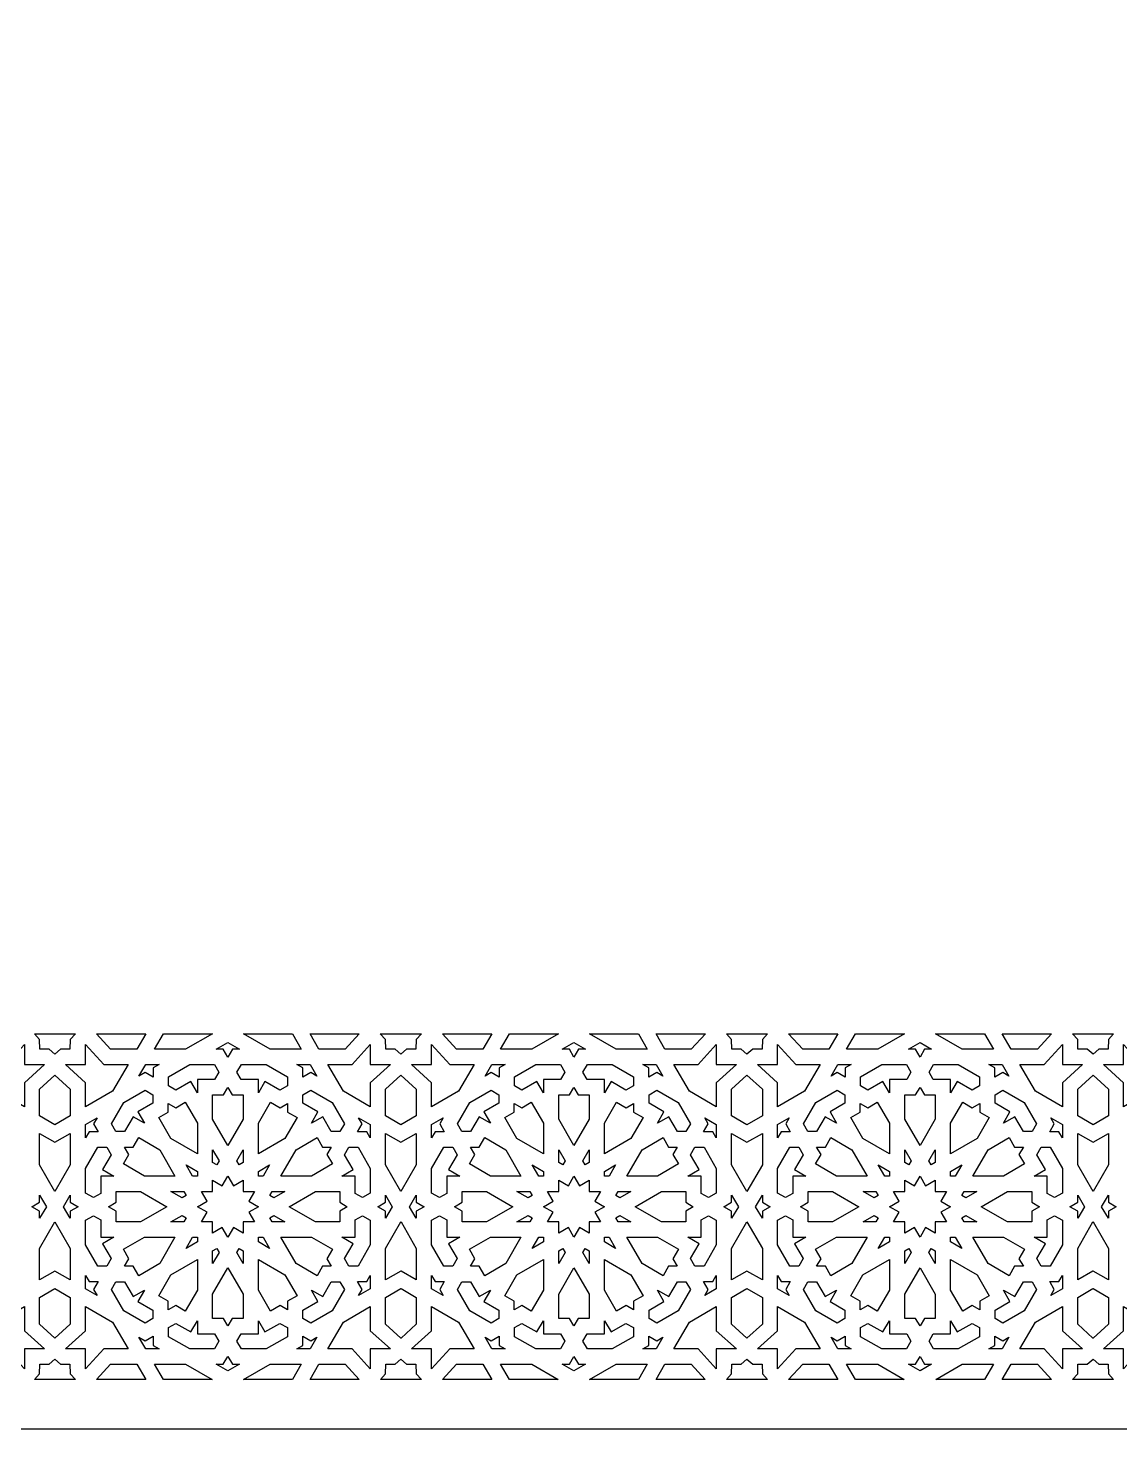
# Model space of a CAD drawing. Extents: x -430 to 430, y -1150 to 1150.
# Drawn here: x -5.4 to 215.4, y -1150 to -866.5 of the extents above; entities that cross this region are included whole.
import ezdxf

# ---------------------------------------------------------------- set-up
doc = ezdxf.new("R2010")
doc.units = 0
doc.layers.add('LAYER_1', color=18, linetype='CONTINUOUS')

msp = doc.modelspace()

# ---------------------------------------------------------------- linework, layer by layer
at = {"layer": 'LAYER_1'}
for points in [[(-430, -1150), (430, -1150), (430, 1150), (-430, 1150)], [(3.09, -1071.17), (3.03, -1073.11), (1.15, -1073.11), (0, -1074.15), (-1.15, -1073.11), (-3.03, -1073.11), (-3.09, -1071.17), (-4.16, -1070), (4.16, -1070)], [(16.57, -1073.11), (11.25, -1073.11), (8.41, -1070), (18.37, -1070)], [(26.44, -1073.11), (20.15, -1073.11), (21.95, -1070), (31.84, -1070)], [(37.35, -1073.11), (35.92, -1073.11), (34.99, -1074.72), (34.06, -1073.11), (32.63, -1073.11), (34.99, -1071.75)], [(49.83, -1073.11), (43.54, -1073.11), (38.14, -1070), (48.04, -1070)], [(58.73, -1073.11), (53.41, -1073.11), (51.61, -1070), (61.57, -1070)], [(73.09, -1071.17), (73.03, -1073.11), (71.15, -1073.11), (69.99, -1074.15), (68.84, -1073.11), (66.95, -1073.11), (66.89, -1071.17), (65.82, -1070), (74.16, -1070)], [(86.57, -1073.11), (81.25, -1073.11), (78.41, -1070), (88.37, -1070)], [(96.44, -1073.11), (90.15, -1073.11), (91.95, -1070), (101.84, -1070)], [(107.35, -1073.11), (105.92, -1073.11), (104.99, -1074.72), (104.06, -1073.11), (102.63, -1073.11), (104.99, -1071.75)], [(119.83, -1073.11), (113.54, -1073.11), (108.14, -1070), (118.04, -1070)], [(128.73, -1073.11), (123.41, -1073.11), (121.61, -1070), (131.57, -1070)], [(143.1, -1071.17), (143.04, -1073.11), (141.15, -1073.11), (139.99, -1074.15), (138.84, -1073.11), (136.95, -1073.11), (136.89, -1071.17), (135.82, -1070), (144.16, -1070)], [(156.58, -1073.11), (151.26, -1073.11), (148.41, -1070), (158.38, -1070)], [(166.45, -1073.11), (160.15, -1073.11), (161.95, -1070), (171.84, -1070)], [(177.35, -1073.11), (175.92, -1073.11), (175, -1074.72), (174.07, -1073.11), (172.64, -1073.11), (175, -1071.75)], [(189.84, -1073.11), (183.54, -1073.11), (178.15, -1070), (188.04, -1070)], [(198.74, -1073.11), (193.41, -1073.11), (191.61, -1070), (201.58, -1070)], [(213.1, -1071.17), (213.04, -1073.11), (211.15, -1073.11), (210, -1074.15), (208.84, -1073.11), (206.95, -1073.11), (206.89, -1071.17), (205.83, -1070), (214.16, -1070)], [(-6.19, -1076.21), (-2.14, -1076.21), (-6.19, -1079.91), (-6.19, -1084.81), (-11.64, -1081.66), (-14.79, -1076.21), (-9.89, -1076.21), (-6.19, -1072.16)], [(9.89, -1076.21), (14.79, -1076.21), (11.64, -1081.66), (6.19, -1084.81), (6.19, -1079.91), (2.14, -1076.21), (6.19, -1076.21), (6.19, -1072.16)], [(63.79, -1076.21), (67.85, -1076.21), (63.79, -1079.91), (63.79, -1084.81), (58.34, -1081.66), (55.19, -1076.21), (60.1, -1076.21), (63.79, -1072.16)], [(79.89, -1076.21), (84.79, -1076.21), (81.64, -1081.66), (76.19, -1084.81), (76.19, -1079.91), (72.13, -1076.21), (76.19, -1076.21), (76.19, -1072.16)], [(133.79, -1076.21), (137.85, -1076.21), (133.79, -1079.91), (133.79, -1084.81), (128.34, -1081.66), (125.19, -1076.21), (130.1, -1076.21), (133.79, -1072.16)], [(149.89, -1076.21), (154.79, -1076.21), (151.64, -1081.66), (146.19, -1084.81), (146.19, -1079.91), (142.14, -1076.21), (146.19, -1076.21), (146.19, -1072.16)], [(203.8, -1076.21), (207.85, -1076.21), (203.8, -1079.91), (203.8, -1084.81), (198.35, -1081.66), (195.2, -1076.21), (200.1, -1076.21), (203.8, -1072.16)], [(219.89, -1076.21), (224.79, -1076.21), (221.64, -1081.66), (216.19, -1084.81), (216.19, -1079.91), (212.14, -1076.21), (216.19, -1076.21), (216.19, -1072.16)], [(19.84, -1076.92), (19.84, -1078.78), (18.24, -1077.85), (17, -1078.57), (18.36, -1076.21), (21.08, -1076.21)], [(33.17, -1077.79), (32.29, -1079.3), (28.81, -1079.3), (28.81, -1081.94), (27.49, -1079.65), (24.47, -1081.4), (22.96, -1080.53), (22.96, -1078.7), (27.27, -1076.21), (32.25, -1076.21)], [(47.02, -1078.7), (47.02, -1080.53), (45.51, -1081.4), (42.49, -1079.65), (41.17, -1081.94), (41.17, -1079.3), (37.69, -1079.3), (36.82, -1077.79), (37.73, -1076.21), (42.71, -1076.21)], [(52.98, -1078.57), (51.74, -1077.85), (50.14, -1078.78), (50.14, -1076.92), (48.9, -1076.21), (51.62, -1076.21)], [(89.84, -1076.92), (89.84, -1078.78), (88.24, -1077.85), (87, -1078.57), (88.36, -1076.21), (91.08, -1076.21)], [(103.17, -1077.79), (102.29, -1079.3), (98.81, -1079.3), (98.81, -1081.94), (97.49, -1079.65), (94.47, -1081.4), (92.96, -1080.53), (92.96, -1078.7), (97.27, -1076.21), (102.25, -1076.21)], [(117.02, -1078.7), (117.02, -1080.53), (115.51, -1081.4), (112.49, -1079.65), (111.17, -1081.94), (111.17, -1079.3), (107.69, -1079.3), (106.82, -1077.79), (107.73, -1076.21), (112.71, -1076.21)], [(122.98, -1078.57), (121.74, -1077.85), (120.14, -1078.78), (120.14, -1076.92), (118.9, -1076.21), (121.62, -1076.21)], [(159.85, -1076.92), (159.85, -1078.78), (158.24, -1077.85), (157, -1078.57), (158.37, -1076.21), (161.09, -1076.21)], [(173.17, -1077.79), (172.3, -1079.3), (168.81, -1079.3), (168.81, -1081.94), (167.49, -1079.65), (164.47, -1081.4), (162.96, -1080.53), (162.96, -1078.7), (167.28, -1076.21), (172.26, -1076.21)], [(187.03, -1078.7), (187.03, -1080.53), (185.52, -1081.4), (182.5, -1079.65), (181.18, -1081.94), (181.18, -1079.3), (177.69, -1079.3), (176.82, -1077.79), (177.73, -1076.21), (182.71, -1076.21)], [(192.99, -1078.57), (191.75, -1077.85), (190.14, -1078.78), (190.14, -1076.92), (188.9, -1076.21), (191.63, -1076.21)], [(3.09, -1081.22), (3.09, -1086.63), (0, -1088.41), (-3.09, -1086.63), (-3.09, -1081.22), (0, -1078.4)], [(73.09, -1081.22), (73.09, -1086.63), (69.99, -1088.41), (66.89, -1086.63), (66.89, -1081.22), (69.99, -1078.4)], [(143.1, -1081.22), (143.1, -1086.63), (139.99, -1088.41), (136.89, -1086.63), (136.89, -1081.22), (139.99, -1078.4)], [(213.1, -1081.22), (213.1, -1086.63), (210, -1088.41), (206.89, -1086.63), (206.89, -1081.22), (210, -1078.4)], [(19.8, -1082.35), (19.8, -1084.09), (16.78, -1085.84), (18.1, -1088.12), (15.82, -1086.8), (14.07, -1089.82), (12.33, -1089.82), (11.42, -1088.23), (13.91, -1083.92), (18.22, -1081.43)], [(35.88, -1082.4), (38.08, -1082.4), (38.08, -1087.3), (34.99, -1092.64), (31.9, -1087.3), (31.9, -1082.4), (34.11, -1082.4), (34.99, -1080.87)], [(56.08, -1083.92), (58.57, -1088.23), (57.65, -1089.82), (55.91, -1089.82), (54.17, -1086.8), (51.88, -1088.12), (53.2, -1085.84), (50.18, -1084.09), (50.18, -1082.35), (51.77, -1081.43)], [(89.8, -1082.35), (89.8, -1084.09), (86.78, -1085.84), (88.1, -1088.12), (85.82, -1086.8), (84.07, -1089.82), (82.33, -1089.82), (81.42, -1088.23), (83.9, -1083.92), (88.22, -1081.43)], [(105.87, -1082.4), (108.08, -1082.4), (108.08, -1087.3), (104.99, -1092.64), (101.9, -1087.3), (101.9, -1082.4), (104.11, -1082.4), (104.99, -1080.87)], [(126.08, -1083.92), (128.57, -1088.23), (127.65, -1089.82), (125.91, -1089.82), (124.16, -1086.8), (121.88, -1088.12), (123.2, -1085.84), (120.18, -1084.09), (120.18, -1082.35), (121.76, -1081.43)], [(159.81, -1082.35), (159.81, -1084.09), (156.79, -1085.84), (158.1, -1088.12), (155.82, -1086.8), (154.08, -1089.82), (152.33, -1089.82), (151.42, -1088.23), (153.91, -1083.92), (158.22, -1081.43)], [(175.88, -1082.4), (178.08, -1082.4), (178.08, -1087.3), (175, -1092.64), (171.91, -1087.3), (171.91, -1082.4), (174.11, -1082.4), (175, -1080.87)], [(196.08, -1083.92), (198.57, -1088.23), (197.66, -1089.82), (195.91, -1089.82), (194.17, -1086.8), (191.89, -1088.12), (193.2, -1085.84), (190.18, -1084.09), (190.18, -1082.35), (191.77, -1081.43)], [(28.81, -1088.12), (28.81, -1094.3), (23.46, -1091.21), (21.01, -1086.97), (22.92, -1085.87), (22.92, -1084.1), (24.45, -1084.98), (26.36, -1083.88)], [(45.53, -1084.98), (47.06, -1084.1), (47.06, -1085.87), (48.97, -1086.97), (46.52, -1091.21), (41.17, -1094.3), (41.17, -1088.12), (43.63, -1083.88)], [(98.81, -1088.12), (98.81, -1094.3), (93.46, -1091.21), (91.01, -1086.97), (92.92, -1085.87), (92.92, -1084.1), (94.45, -1084.98), (96.36, -1083.88)], [(115.53, -1084.98), (117.06, -1084.1), (117.06, -1085.87), (118.97, -1086.97), (116.52, -1091.21), (111.17, -1094.3), (111.17, -1088.12), (113.62, -1083.88)], [(168.81, -1088.12), (168.81, -1094.3), (163.46, -1091.21), (161.01, -1086.97), (162.92, -1085.87), (162.92, -1084.1), (164.45, -1084.98), (166.36, -1083.88)], [(185.54, -1084.98), (187.07, -1084.1), (187.07, -1085.87), (188.98, -1086.97), (186.53, -1091.21), (181.18, -1094.3), (181.18, -1088.12), (183.63, -1083.88)], [(7.83, -1088.26), (8.76, -1089.86), (6.9, -1089.86), (6.19, -1091.1), (6.19, -1088.38), (8.55, -1087.02)], [(63.79, -1088.38), (63.79, -1091.1), (63.08, -1089.86), (61.23, -1089.86), (62.15, -1088.26), (61.44, -1087.02)], [(77.83, -1088.26), (78.76, -1089.86), (76.9, -1089.86), (76.19, -1091.1), (76.19, -1088.38), (78.55, -1087.02)], [(133.79, -1088.38), (133.79, -1091.1), (133.08, -1089.86), (131.23, -1089.86), (132.15, -1088.26), (131.44, -1087.02)], [(147.83, -1088.26), (148.76, -1089.86), (146.91, -1089.86), (146.19, -1091.1), (146.19, -1088.38), (148.55, -1087.02)], [(203.8, -1088.38), (203.8, -1091.1), (203.08, -1089.86), (201.23, -1089.86), (202.16, -1088.26), (201.44, -1087.02)], [(3.09, -1096.57), (0, -1101.91), (-3.09, -1096.57), (-3.09, -1090.2), (0, -1091.98), (3.09, -1090.2)], [(21.19, -1093.48), (24.28, -1098.82), (18.11, -1098.82), (13.86, -1096.37), (14.96, -1094.47), (14.08, -1092.94), (15.85, -1092.94), (16.95, -1091.03)], [(54.13, -1092.94), (55.9, -1092.94), (55.02, -1094.47), (56.12, -1096.37), (51.88, -1098.82), (45.7, -1098.82), (48.79, -1093.48), (53.03, -1091.03)], [(73.09, -1096.57), (69.99, -1101.91), (66.89, -1096.57), (66.89, -1090.2), (69.99, -1091.98), (73.09, -1090.2)], [(91.19, -1093.48), (94.28, -1098.82), (88.11, -1098.82), (83.86, -1096.37), (84.96, -1094.47), (84.08, -1092.94), (85.85, -1092.94), (86.95, -1091.03)], [(124.13, -1092.94), (125.9, -1092.94), (125.02, -1094.47), (126.12, -1096.37), (121.87, -1098.82), (115.7, -1098.82), (118.79, -1093.48), (123.03, -1091.03)], [(143.1, -1096.57), (139.99, -1101.91), (136.89, -1096.57), (136.89, -1090.2), (139.99, -1091.98), (143.1, -1090.2)], [(161.2, -1093.48), (164.29, -1098.82), (158.11, -1098.82), (153.87, -1096.37), (154.97, -1094.47), (154.09, -1092.94), (155.85, -1092.94), (156.95, -1091.03)], [(194.14, -1092.94), (195.9, -1092.94), (195.02, -1094.47), (196.12, -1096.37), (191.88, -1098.82), (185.7, -1098.82), (188.79, -1093.48), (193.04, -1091.03)], [(213.1, -1096.57), (210, -1101.91), (206.89, -1096.57), (206.89, -1090.2), (210, -1091.98), (213.1, -1090.2)], [(11.38, -1094.49), (9.64, -1097.51), (11.92, -1098.82), (9.28, -1098.82), (9.28, -1102.31), (7.77, -1103.18), (6.19, -1102.27), (6.19, -1097.29), (8.68, -1092.98), (10.51, -1092.98)], [(33.2, -1095.74), (32.73, -1096.56), (31.9, -1096.09), (31.9, -1093.49)], [(38.08, -1096.09), (37.26, -1096.56), (36.78, -1095.74), (38.08, -1093.49)], [(63.79, -1097.29), (63.79, -1102.27), (62.21, -1103.18), (60.7, -1102.31), (60.7, -1098.82), (58.06, -1098.82), (60.35, -1097.51), (58.6, -1094.49), (59.48, -1092.98), (61.31, -1092.98)], [(81.38, -1094.49), (79.63, -1097.51), (81.92, -1098.82), (79.28, -1098.82), (79.28, -1102.31), (77.77, -1103.18), (76.19, -1102.27), (76.19, -1097.29), (78.68, -1092.98), (80.51, -1092.98)], [(103.2, -1095.74), (102.73, -1096.56), (101.9, -1096.09), (101.9, -1093.49)], [(108.08, -1096.09), (107.25, -1096.56), (106.78, -1095.74), (108.08, -1093.49)], [(133.79, -1097.29), (133.79, -1102.27), (132.21, -1103.18), (130.7, -1102.31), (130.7, -1098.82), (128.06, -1098.82), (130.35, -1097.51), (128.6, -1094.49), (129.47, -1092.98), (131.3, -1092.98)], [(151.38, -1094.49), (149.64, -1097.51), (151.92, -1098.82), (149.29, -1098.82), (149.29, -1102.31), (147.78, -1103.18), (146.19, -1102.27), (146.19, -1097.29), (148.68, -1092.98), (150.51, -1092.98)], [(173.21, -1095.74), (172.73, -1096.56), (171.91, -1096.09), (171.91, -1093.49)], [(178.08, -1096.09), (177.26, -1096.56), (176.78, -1095.74), (178.08, -1093.49)], [(203.8, -1097.29), (203.8, -1102.27), (202.21, -1103.18), (200.7, -1102.31), (200.7, -1098.82), (198.07, -1098.82), (200.35, -1097.51), (198.61, -1094.49), (199.48, -1092.98), (201.31, -1092.98)], [(28.81, -1097.87), (28.81, -1098.83), (27.86, -1098.83), (26.55, -1096.57)], [(42.13, -1098.83), (41.17, -1098.83), (41.17, -1097.87), (43.43, -1096.57)], [(98.81, -1097.87), (98.81, -1098.83), (97.86, -1098.83), (96.55, -1096.57)], [(112.13, -1098.83), (111.17, -1098.83), (111.17, -1097.87), (113.43, -1096.57)], [(168.81, -1097.87), (168.81, -1098.83), (167.86, -1098.83), (166.56, -1096.57)], [(182.13, -1098.83), (181.18, -1098.83), (181.18, -1097.87), (183.43, -1096.57)], [(36.12, -1100.79), (38.08, -1099.66), (38.08, -1101.92), (40.34, -1101.92), (39.21, -1103.88), (41.17, -1105.01), (39.21, -1106.14), (40.34, -1108.09), (38.08, -1108.09), (38.08, -1110.35), (36.12, -1109.22), (34.99, -1111.18), (33.86, -1109.22), (31.9, -1110.35), (31.9, -1108.09), (29.64, -1108.09), (30.77, -1106.14), (28.81, -1105.01), (30.77, -1103.88), (29.64, -1101.92), (31.9, -1101.92), (31.9, -1099.66), (33.86, -1100.79), (34.99, -1098.83)], [(106.12, -1100.79), (108.08, -1099.66), (108.08, -1101.92), (110.34, -1101.92), (109.21, -1103.88), (111.17, -1105.01), (109.21, -1106.14), (110.34, -1108.09), (108.08, -1108.09), (108.08, -1110.35), (106.12, -1109.22), (104.99, -1111.18), (103.86, -1109.22), (101.9, -1110.35), (101.9, -1108.09), (99.64, -1108.09), (100.77, -1106.14), (98.81, -1105.01), (100.77, -1103.88), (99.64, -1101.92), (101.9, -1101.92), (101.9, -1099.66), (103.86, -1100.79), (104.99, -1098.83)], [(176.13, -1100.79), (178.08, -1099.66), (178.08, -1101.92), (180.34, -1101.92), (179.21, -1103.88), (181.17, -1105.01), (179.21, -1106.14), (180.34, -1108.09), (178.08, -1108.09), (178.08, -1110.35), (176.13, -1109.22), (175, -1111.18), (173.86, -1109.22), (171.91, -1110.35), (171.91, -1108.09), (169.65, -1108.09), (170.78, -1106.14), (168.82, -1105.01), (170.78, -1103.88), (169.65, -1101.92), (171.91, -1101.92), (171.91, -1099.66), (173.86, -1100.79), (175, -1098.83)], [(-1.73, -1105.01), (-3.09, -1107.36), (-3.09, -1105.93), (-4.7, -1105.01), (-3.09, -1104.08), (-3.09, -1102.65)], [(3.09, -1104.08), (4.7, -1105.01), (3.09, -1105.93), (3.09, -1107.36), (1.73, -1105.01), (3.09, -1102.65)], [(22.63, -1105.01), (17.28, -1108.09), (12.38, -1108.09), (12.38, -1105.89), (10.85, -1105.01), (12.38, -1104.12), (12.38, -1101.92), (17.28, -1101.92)], [(26.55, -1102.75), (25.72, -1103.22), (23.47, -1101.92), (26.07, -1101.92)], [(44.26, -1103.22), (43.44, -1102.75), (43.91, -1101.92), (46.52, -1101.92)], [(57.61, -1104.12), (59.14, -1105.01), (57.61, -1105.89), (57.61, -1108.09), (52.7, -1108.09), (47.36, -1105.01), (52.7, -1101.92), (57.61, -1101.92)], [(68.25, -1105.01), (66.89, -1107.36), (66.89, -1105.93), (65.29, -1105.01), (66.89, -1104.08), (66.89, -1102.65)], [(73.09, -1104.08), (74.7, -1105.01), (73.09, -1105.93), (73.09, -1107.36), (71.73, -1105.01), (73.09, -1102.65)], [(92.63, -1105.01), (87.28, -1108.09), (82.38, -1108.09), (82.38, -1105.89), (80.85, -1105.01), (82.38, -1104.12), (82.38, -1101.92), (87.28, -1101.92)], [(96.54, -1102.75), (95.72, -1103.22), (93.47, -1101.92), (96.07, -1101.92)], [(114.26, -1103.22), (113.44, -1102.75), (113.91, -1101.92), (116.52, -1101.92)], [(127.61, -1104.12), (129.13, -1105.01), (127.61, -1105.89), (127.61, -1108.09), (122.7, -1108.09), (117.36, -1105.01), (122.7, -1101.92), (127.61, -1101.92)], [(138.25, -1105.01), (136.89, -1107.36), (136.89, -1105.93), (135.28, -1105.01), (136.89, -1104.08), (136.89, -1102.65)], [(143.1, -1104.08), (144.7, -1105.01), (143.1, -1105.93), (143.1, -1107.36), (141.74, -1105.01), (143.1, -1102.65)], [(162.63, -1105.01), (157.28, -1108.09), (152.38, -1108.09), (152.38, -1105.89), (150.85, -1105.01), (152.38, -1104.12), (152.38, -1101.92), (157.28, -1101.92)], [(166.55, -1102.75), (165.72, -1103.22), (163.47, -1101.92), (166.07, -1101.92)], [(184.27, -1103.22), (183.44, -1102.75), (183.92, -1101.92), (186.52, -1101.92)], [(197.61, -1104.12), (199.14, -1105.01), (197.61, -1105.89), (197.61, -1108.09), (192.71, -1108.09), (187.36, -1105.01), (192.71, -1101.92), (197.61, -1101.92)], [(208.25, -1105.01), (206.89, -1107.36), (206.89, -1105.93), (205.29, -1105.01), (206.89, -1104.08), (206.89, -1102.65)], [(213.1, -1104.08), (214.7, -1105.01), (213.1, -1105.93), (213.1, -1107.36), (211.74, -1105.01), (213.1, -1102.65)], [(3.09, -1113.45), (3.09, -1119.81), (0, -1118.03), (-3.09, -1119.81), (-3.09, -1113.45), (0, -1108.1)], [(9.28, -1107.7), (9.28, -1111.19), (11.92, -1111.19), (9.64, -1112.51), (11.38, -1115.53), (10.51, -1117.04), (8.68, -1117.04), (6.19, -1112.72), (6.19, -1107.75), (7.77, -1106.83)], [(26.55, -1107.27), (26.07, -1108.09), (23.47, -1108.09), (25.72, -1106.79)], [(46.52, -1108.09), (43.91, -1108.09), (43.44, -1107.27), (44.26, -1106.79)], [(63.79, -1107.75), (63.79, -1112.72), (61.31, -1117.04), (59.48, -1117.04), (58.6, -1115.53), (60.35, -1112.51), (58.06, -1111.19), (60.7, -1111.19), (60.7, -1107.7), (62.21, -1106.83)], [(73.09, -1113.45), (73.09, -1119.81), (70.01, -1118.03), (69.99, -1118.04), (69.98, -1118.03), (66.89, -1119.81), (66.89, -1113.45), (69.98, -1108.1), (69.99, -1108.12), (70.01, -1108.1)], [(79.28, -1107.7), (79.28, -1111.19), (81.92, -1111.19), (79.63, -1112.51), (81.38, -1115.53), (80.51, -1117.04), (78.68, -1117.04), (76.19, -1112.72), (76.19, -1107.75), (77.77, -1106.83)], [(96.54, -1107.27), (96.07, -1108.09), (93.47, -1108.09), (95.72, -1106.79)], [(116.52, -1108.09), (113.91, -1108.09), (113.44, -1107.27), (114.26, -1106.79)], [(133.79, -1107.75), (133.79, -1112.72), (131.3, -1117.04), (129.47, -1117.04), (128.6, -1115.53), (130.35, -1112.51), (128.06, -1111.19), (130.7, -1111.19), (130.7, -1107.7), (132.21, -1106.83)], [(143.1, -1113.45), (143.1, -1119.81), (139.99, -1118.03), (136.89, -1119.81), (136.89, -1113.45), (139.99, -1108.1)], [(149.29, -1107.7), (149.29, -1111.19), (151.92, -1111.19), (149.64, -1112.51), (151.38, -1115.53), (150.51, -1117.04), (148.68, -1117.04), (146.19, -1112.72), (146.19, -1107.75), (147.78, -1106.83)], [(166.55, -1107.27), (166.07, -1108.09), (163.47, -1108.09), (165.72, -1106.79)], [(186.52, -1108.09), (183.92, -1108.09), (183.44, -1107.27), (184.27, -1106.79)], [(203.8, -1107.75), (203.8, -1112.72), (201.31, -1117.04), (199.48, -1117.04), (198.61, -1115.53), (200.35, -1112.51), (198.07, -1111.19), (200.7, -1111.19), (200.7, -1107.7), (202.21, -1106.83)], [(213.1, -1113.45), (213.1, -1119.81), (210.01, -1118.03), (210, -1118.04), (209.98, -1118.03), (206.89, -1119.81), (206.89, -1113.45), (209.98, -1108.1), (210, -1108.12), (210.01, -1108.1)], [(21.19, -1116.54), (16.95, -1118.99), (15.85, -1117.08), (14.08, -1117.08), (14.96, -1115.55), (13.86, -1113.64), (18.11, -1111.19), (24.28, -1111.19)], [(28.81, -1112.14), (26.55, -1113.44), (27.86, -1111.19), (28.81, -1111.19)], [(43.43, -1113.44), (41.17, -1112.14), (41.17, -1111.19), (42.13, -1111.19)], [(56.12, -1113.64), (55.02, -1115.55), (55.9, -1117.08), (54.13, -1117.08), (53.03, -1118.99), (48.79, -1116.54), (45.7, -1111.19), (51.88, -1111.19)], [(91.19, -1116.54), (86.95, -1118.99), (85.85, -1117.08), (84.08, -1117.08), (84.96, -1115.55), (83.86, -1113.64), (88.11, -1111.19), (94.28, -1111.19)], [(98.81, -1112.14), (96.55, -1113.44), (97.86, -1111.19), (98.81, -1111.19)], [(113.43, -1113.44), (111.17, -1112.14), (111.17, -1111.19), (112.13, -1111.19)], [(126.12, -1113.64), (125.02, -1115.55), (125.9, -1117.08), (124.13, -1117.08), (123.03, -1118.99), (118.79, -1116.54), (115.7, -1111.19), (121.87, -1111.19)], [(161.2, -1116.54), (156.95, -1118.99), (155.85, -1117.08), (154.09, -1117.08), (154.97, -1115.55), (153.87, -1113.64), (158.11, -1111.19), (164.29, -1111.19)], [(168.81, -1112.14), (166.56, -1113.44), (167.86, -1111.19), (168.81, -1111.19)], [(183.43, -1113.44), (181.18, -1112.14), (181.18, -1111.19), (182.13, -1111.19)], [(196.12, -1113.64), (195.02, -1115.55), (195.9, -1117.08), (194.14, -1117.08), (193.04, -1118.99), (188.79, -1116.54), (185.7, -1111.19), (191.88, -1111.19)], [(33.2, -1114.28), (31.9, -1116.53), (31.9, -1113.93), (32.73, -1113.45)], [(38.08, -1113.93), (38.08, -1116.53), (36.78, -1114.28), (37.26, -1113.45)], [(103.2, -1114.28), (101.9, -1116.53), (101.9, -1113.93), (102.73, -1113.45)], [(108.08, -1113.93), (108.08, -1116.53), (106.78, -1114.28), (107.25, -1113.45)], [(173.21, -1114.28), (171.91, -1116.53), (171.91, -1113.93), (172.73, -1113.45)], [(178.08, -1113.93), (178.08, -1116.53), (176.78, -1114.28), (177.26, -1113.45)], [(28.81, -1121.89), (26.36, -1126.13), (24.45, -1125.03), (22.92, -1125.91), (22.92, -1124.15), (21.01, -1123.05), (23.46, -1118.8), (28.81, -1115.71)], [(46.52, -1118.8), (48.97, -1123.05), (47.06, -1124.15), (47.06, -1125.91), (45.53, -1125.03), (43.63, -1126.13), (41.17, -1121.89), (41.17, -1115.71)], [(98.81, -1121.89), (96.36, -1126.13), (94.45, -1125.03), (92.92, -1125.91), (92.92, -1124.15), (91.01, -1123.05), (93.46, -1118.8), (98.81, -1115.71)], [(116.52, -1118.8), (118.97, -1123.05), (117.06, -1124.15), (117.06, -1125.91), (115.53, -1125.03), (113.62, -1126.13), (111.17, -1121.89), (111.17, -1115.71)], [(168.81, -1121.89), (166.36, -1126.13), (164.45, -1125.03), (162.92, -1125.91), (162.92, -1124.15), (161.01, -1123.05), (163.46, -1118.8), (168.81, -1115.71)], [(186.53, -1118.8), (188.98, -1123.05), (187.07, -1124.15), (187.07, -1125.91), (185.54, -1125.03), (183.63, -1126.13), (181.18, -1121.89), (181.18, -1115.71)], [(6.9, -1120.15), (8.76, -1120.15), (7.83, -1121.75), (8.55, -1122.99), (6.19, -1121.63), (6.19, -1118.91)], [(38.08, -1122.72), (38.08, -1127.62), (35.88, -1127.62), (34.99, -1129.15), (34.11, -1127.62), (31.9, -1127.62), (31.9, -1122.72), (34.99, -1117.37)], [(63.79, -1121.63), (61.44, -1122.99), (62.15, -1121.75), (61.23, -1120.15), (63.08, -1120.15), (63.79, -1118.91)], [(76.9, -1120.15), (78.76, -1120.15), (77.83, -1121.75), (78.55, -1122.99), (76.19, -1121.63), (76.19, -1118.91)], [(108.08, -1122.72), (108.08, -1127.62), (105.87, -1127.62), (104.99, -1129.15), (104.11, -1127.62), (101.9, -1127.62), (101.9, -1122.72), (104.99, -1117.37)], [(133.79, -1121.63), (131.44, -1122.99), (132.15, -1121.75), (131.23, -1120.15), (133.08, -1120.15), (133.79, -1118.91)], [(146.91, -1120.15), (148.76, -1120.15), (147.83, -1121.75), (148.55, -1122.99), (146.19, -1121.63), (146.19, -1118.91)], [(178.08, -1122.72), (178.08, -1127.62), (175.88, -1127.62), (175, -1129.15), (174.11, -1127.62), (171.91, -1127.62), (171.91, -1122.72), (175, -1117.37)], [(203.8, -1121.63), (201.44, -1122.99), (202.16, -1121.75), (201.23, -1120.15), (203.08, -1120.15), (203.8, -1118.91)], [(3.09, -1123.38), (3.09, -1128.8), (0, -1131.61), (-3.09, -1128.8), (-3.09, -1123.38), (0, -1121.6)], [(15.82, -1123.21), (18.1, -1121.9), (16.78, -1124.18), (19.8, -1125.92), (19.8, -1127.66), (18.22, -1128.58), (13.91, -1126.09), (11.42, -1121.78), (12.33, -1120.19), (14.07, -1120.19)], [(58.57, -1121.78), (56.08, -1126.09), (51.77, -1128.58), (50.18, -1127.66), (50.18, -1125.92), (53.2, -1124.18), (51.88, -1121.9), (54.17, -1123.21), (55.91, -1120.19), (57.65, -1120.19)], [(73.09, -1123.38), (73.09, -1128.8), (70.01, -1131.61), (69.99, -1131.6), (69.98, -1131.61), (66.89, -1128.8), (66.89, -1123.38), (69.98, -1121.6), (69.99, -1121.61), (70.01, -1121.6)], [(85.82, -1123.21), (88.1, -1121.9), (86.78, -1124.18), (89.8, -1125.92), (89.8, -1127.66), (88.22, -1128.58), (83.9, -1126.09), (81.42, -1121.78), (82.33, -1120.19), (84.07, -1120.19)], [(128.57, -1121.78), (126.08, -1126.09), (121.76, -1128.58), (120.18, -1127.66), (120.18, -1125.92), (123.2, -1124.18), (121.88, -1121.9), (124.16, -1123.21), (125.91, -1120.19), (127.65, -1120.19)], [(143.1, -1123.38), (143.1, -1128.8), (139.99, -1131.61), (136.89, -1128.8), (136.89, -1123.38), (139.99, -1121.6)], [(155.82, -1123.21), (158.1, -1121.9), (156.79, -1124.18), (159.81, -1125.92), (159.81, -1127.66), (158.22, -1128.58), (153.91, -1126.09), (151.42, -1121.78), (152.33, -1120.19), (154.08, -1120.19)], [(198.57, -1121.78), (196.08, -1126.09), (191.77, -1128.58), (190.18, -1127.66), (190.18, -1125.92), (193.2, -1124.18), (191.89, -1121.9), (194.17, -1123.21), (195.91, -1120.19), (197.66, -1120.19)], [(213.1, -1123.38), (213.1, -1128.8), (210.01, -1131.61), (210, -1131.6), (209.98, -1131.61), (206.89, -1128.8), (206.89, -1123.38), (209.98, -1121.6), (210, -1121.61), (210.01, -1121.6)], [(-6.19, -1130.11), (-2.14, -1133.8), (-6.19, -1133.8), (-6.19, -1137.86), (-9.89, -1133.8), (-14.79, -1133.8), (-11.64, -1128.35), (-6.19, -1125.21)], [(11.64, -1128.35), (14.79, -1133.8), (9.89, -1133.8), (6.19, -1137.86), (6.19, -1133.8), (2.14, -1133.8), (6.19, -1130.11), (6.19, -1125.21)], [(63.79, -1130.11), (67.85, -1133.8), (63.79, -1133.8), (63.79, -1137.86), (60.1, -1133.8), (55.19, -1133.8), (58.34, -1128.35), (63.79, -1125.21)], [(81.64, -1128.35), (84.79, -1133.8), (79.89, -1133.8), (76.19, -1137.86), (76.19, -1133.8), (72.13, -1133.8), (76.19, -1130.11), (76.19, -1125.21)], [(133.79, -1130.11), (137.85, -1133.8), (133.79, -1133.8), (133.79, -1137.86), (130.1, -1133.8), (125.19, -1133.8), (128.34, -1128.35), (133.79, -1125.21)], [(151.64, -1128.35), (154.79, -1133.8), (149.89, -1133.8), (146.19, -1137.86), (146.19, -1133.8), (142.14, -1133.8), (146.19, -1130.11), (146.19, -1125.21)], [(203.8, -1130.11), (207.85, -1133.8), (203.8, -1133.8), (203.8, -1137.86), (200.1, -1133.8), (195.2, -1133.8), (198.35, -1128.35), (203.8, -1125.21)], [(221.64, -1128.35), (224.79, -1133.8), (219.89, -1133.8), (216.19, -1137.86), (216.19, -1133.8), (212.14, -1133.8), (216.19, -1130.11), (216.19, -1125.21)], [(28.81, -1130.71), (32.29, -1130.71), (33.17, -1132.22), (32.25, -1133.81), (27.27, -1133.81), (22.96, -1131.32), (22.96, -1129.49), (24.47, -1128.62), (27.49, -1130.36), (28.81, -1128.08)], [(42.49, -1130.36), (45.51, -1128.62), (47.02, -1129.49), (47.02, -1131.32), (42.71, -1133.81), (37.73, -1133.81), (36.82, -1132.22), (37.69, -1130.71), (41.17, -1130.71), (41.17, -1128.08)], [(98.81, -1130.71), (102.29, -1130.71), (103.17, -1132.22), (102.25, -1133.81), (97.27, -1133.81), (92.96, -1131.32), (92.96, -1129.49), (94.47, -1128.62), (97.49, -1130.36), (98.81, -1128.08)], [(112.49, -1130.36), (115.51, -1128.62), (117.02, -1129.49), (117.02, -1131.32), (112.71, -1133.81), (107.73, -1133.81), (106.82, -1132.22), (107.69, -1130.71), (111.17, -1130.71), (111.17, -1128.08)], [(168.81, -1130.71), (172.3, -1130.71), (173.17, -1132.22), (172.26, -1133.81), (167.28, -1133.81), (162.96, -1131.32), (162.96, -1129.49), (164.47, -1128.62), (167.49, -1130.36), (168.81, -1128.08)], [(182.5, -1130.36), (185.52, -1128.62), (187.03, -1129.49), (187.03, -1131.32), (182.71, -1133.81), (177.73, -1133.81), (176.82, -1132.22), (177.69, -1130.71), (181.18, -1130.71), (181.18, -1128.08)], [(19.84, -1133.09), (21.08, -1133.8), (18.36, -1133.8), (17, -1131.45), (18.24, -1132.16), (19.84, -1131.24)], [(51.74, -1132.16), (52.98, -1131.45), (51.62, -1133.8), (48.9, -1133.8), (50.14, -1133.09), (50.14, -1131.24)], [(89.84, -1133.09), (91.08, -1133.8), (88.36, -1133.8), (87, -1131.45), (88.24, -1132.16), (89.84, -1131.24)], [(121.74, -1132.16), (122.98, -1131.45), (121.62, -1133.8), (118.9, -1133.8), (120.14, -1133.09), (120.14, -1131.24)], [(159.85, -1133.09), (161.09, -1133.8), (158.37, -1133.8), (157, -1131.45), (158.24, -1132.16), (159.85, -1131.24)], [(191.75, -1132.16), (192.99, -1131.45), (191.63, -1133.8), (188.9, -1133.8), (190.14, -1133.09), (190.14, -1131.24)], [(1.15, -1136.9), (3.03, -1136.9), (3.09, -1138.85), (4.15, -1140), (-4.15, -1140), (-3.09, -1138.85), (-3.03, -1136.9), (-1.15, -1136.9), (0, -1135.84)], [(18.37, -1140), (8.42, -1140), (11.25, -1136.9), (16.57, -1136.9)], [(31.82, -1140), (21.94, -1140), (20.15, -1136.9), (26.44, -1136.9)], [(35.92, -1136.9), (37.35, -1136.9), (34.99, -1138.26), (32.63, -1136.9), (34.06, -1136.9), (34.99, -1135.3)], [(48.04, -1140), (38.17, -1140), (43.54, -1136.9), (49.83, -1136.9)], [(61.56, -1140), (51.62, -1140), (53.41, -1136.9), (58.73, -1136.9)], [(71.15, -1136.9), (73.03, -1136.9), (73.09, -1138.85), (74.15, -1140), (65.84, -1140), (66.89, -1138.85), (66.95, -1136.9), (68.84, -1136.9), (69.99, -1135.85)], [(88.36, -1140), (78.42, -1140), (81.25, -1136.9), (86.57, -1136.9)], [(101.81, -1140), (91.94, -1140), (90.15, -1136.9), (96.44, -1136.9)], [(105.92, -1136.9), (107.35, -1136.9), (104.99, -1138.26), (102.63, -1136.9), (104.06, -1136.9), (104.99, -1135.3)], [(118.04, -1140), (108.17, -1140), (113.54, -1136.9), (119.83, -1136.9)], [(131.56, -1140), (121.62, -1140), (123.41, -1136.9), (128.73, -1136.9)], [(141.15, -1136.9), (143.04, -1136.9), (143.1, -1138.85), (144.15, -1140), (135.84, -1140), (136.89, -1138.85), (136.95, -1136.9), (138.84, -1136.9), (139.99, -1135.84)], [(158.37, -1140), (148.42, -1140), (151.26, -1136.9), (156.58, -1136.9)], [(171.82, -1140), (161.94, -1140), (160.15, -1136.9), (166.45, -1136.9)], [(175.92, -1136.9), (177.35, -1136.9), (175, -1138.26), (172.64, -1136.9), (174.07, -1136.9), (175, -1135.3)], [(188.05, -1140), (178.17, -1140), (183.54, -1136.9), (189.84, -1136.9)], [(201.57, -1140), (191.62, -1140), (193.41, -1136.9), (198.74, -1136.9)], [(211.15, -1136.9), (213.04, -1136.9), (213.1, -1138.85), (214.15, -1140), (205.84, -1140), (206.89, -1138.85), (206.95, -1136.9), (208.84, -1136.9), (210, -1135.85)]]:
    msp.add_lwpolyline(points, close=True, dxfattribs=at)

doc.saveas('drawing.dxf')
